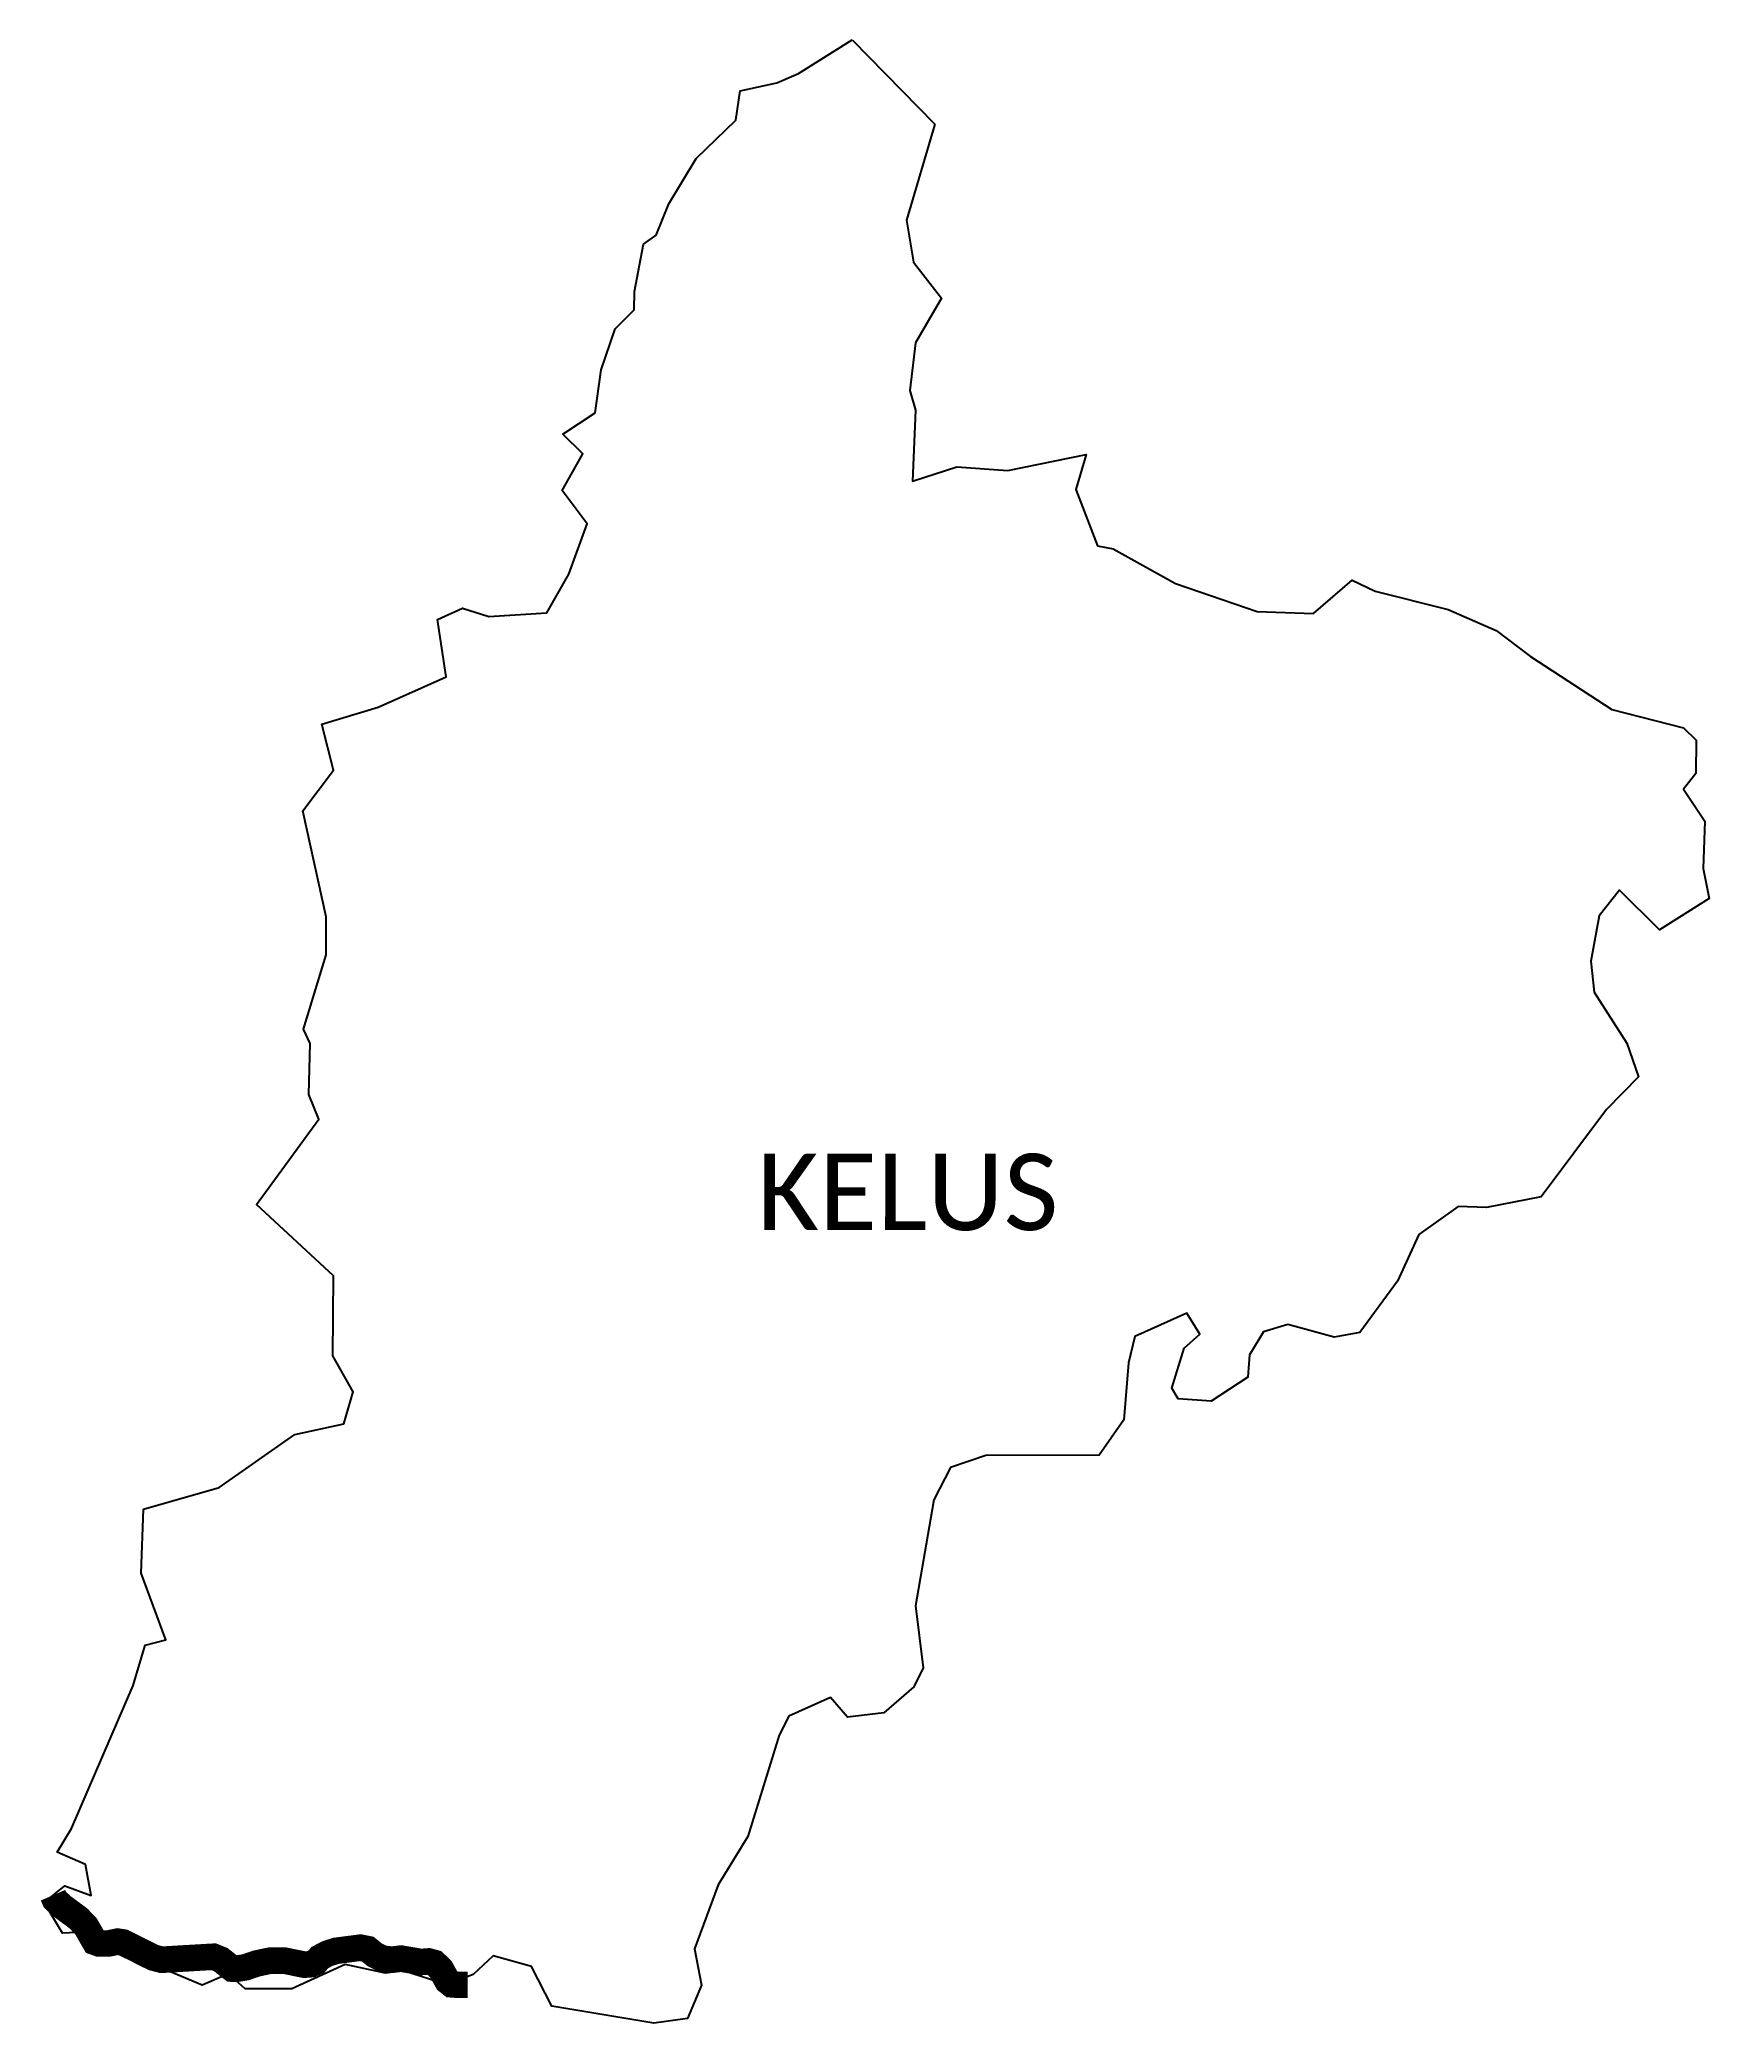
# Model space of a CAD drawing. Header units: metres. Extents: x 347829 to 350968, y 1759430 to 1763161.
import ezdxf

# ---------------------------------------------------------------- set-up
doc = ezdxf.new("R2010")
doc.units = ezdxf.units.M
doc.layers.add('NATURALLY PROTECTED', color=3, linetype='Continuous')
doc.layers.add('VILLAGE NAME', color=250, linetype='Continuous')

msp = doc.modelspace()

# ---------------------------------------------------------------- linework, layer by layer
at = {"color": 3}
for points in [[(349511.7, 1763002.2), (349458.6, 1762821.9), (349471.6, 1762742.6), (349524.4, 1762675.1), (349475.6, 1762590.8), (349464.6, 1762501.6), (349475.2, 1762464.4), (349469.6, 1762330.7), (349552.9, 1762357.7), (349648.9, 1762351.3), (349796.5, 1762381.4), (349777.1, 1762315.3), (349817.5, 1762209.2), (349847.4, 1762203.5), (349964.4, 1762138.4), (350117.9, 1762085.9), (350223.7, 1762081.8), (350296.3, 1762144.9), (350339.7, 1762123.9), (350477.2, 1762089.6), (350567.3, 1762049.8), (350632, 1762001.1), (350784.6, 1761901.6), (350919.2, 1761867.1), (350943.2, 1761844), (350942.9, 1761780.9), (350919.4, 1761751.8), (350959.5, 1761691.5), (350956.6, 1761602.4), (350967.9, 1761546.1), (350874, 1761487.1), (350799.4, 1761562), (350761.1, 1761513.7), (350745.3, 1761428), (350751.3, 1761370), (350812.7, 1761274.2), (350835.1, 1761210.4), (350774.4, 1761148.9), (350651.6, 1760985), (350549.2, 1760965), (350495.5, 1760967), (350422, 1760913.8), (350381.8, 1760826.2), (350310.6, 1760729.8), (350262.8, 1760720.8), (350175.8, 1760745), (350129.9, 1760731), (350103.4, 1760687.8), (350100.1, 1760645.7), (350031.6, 1760600.9), (349969.1, 1760605.2), (349957.5, 1760625.2), (349980.5, 1760700.3), (350010.1, 1760726.9), (349985.7, 1760766), (349888, 1760722.3), (349876.1, 1760672.5), (349867.2, 1760565.3), (349821.1, 1760499.1), (349607.9, 1760498.3), (349541.1, 1760476.1), (349509.8, 1760414.8), (349475.3, 1760215.4), (349490.2, 1760098.9), (349472.1, 1760063.4), (349415.9, 1760014.3), (349347.4, 1760006.5), (349315.8, 1760043.3), (349237.5, 1760007.9), (349219.2, 1759972.2), (349160.3, 1759781.7), (349104.5, 1759691.1), (349059.7, 1759570.5), (349073, 1759502.1), (349046.7, 1759439.3), (348983.8, 1759430.5), (348791.8, 1759462.7), (348753.6, 1759537.1), (348681.6, 1759557.2), (348644.1, 1759522.3), (348595.1, 1759502.7), (348513.1, 1759529.4), (348479.3, 1759524.9), (348403.5, 1759541.1), (348303.2, 1759495.3), (348215.1, 1759495.3), (348183.6, 1759523.6), (348134.4, 1759502.2), (347898, 1759601.1), (347871.7, 1759600.3), (347837, 1759657.9), (347876.3, 1759689.2), (347925.8, 1759670.7), (347914.9, 1759729), (347861.7, 1759752.1), (347888.7, 1759797), (348004.6, 1760066), (348027.4, 1760142), (348065.9, 1760151.8), (348019.5, 1760277.4), (348023.8, 1760397.6), (348166.2, 1760438.5), (348308.3, 1760537.9), (348400.5, 1760558.2), (348418.5, 1760618.3), (348380.3, 1760686.1), (348381.1, 1760836.6), (348236.2, 1760970.4), (348353.6, 1761130.7), (348335.1, 1761177.5), (348337.2, 1761273.5), (348324.8, 1761300.3), (348367.6, 1761440.2), (348367.8, 1761511.4), (348323.8, 1761710.6), (348381.2, 1761787.6), (348359.3, 1761874), (348465, 1761905.8), (348593.1, 1761963), (348576.6, 1762070.5), (348624.1, 1762091.9), (348673.6, 1762076.2), (348782.4, 1762083), (348823.7, 1762156.1), (348858.5, 1762250.9), (348811.3, 1762313.4), (348849.8, 1762382.5), (348812.5, 1762419.3), (348873.3, 1762459.2), (348884.4, 1762540.3), (348910.8, 1762617.4), (348946.7, 1762653.2), (348946.9, 1762687.6), (348964.2, 1762776.8), (348987.7, 1762793.6), (349011.7, 1762852.4), (349063.3, 1762937.5), (349137.6, 1763010), (349146.1, 1763065.3), (349214.9, 1763080.3), (349255.6, 1763097.8), (349356.4, 1763161.3)], [(349356.4, 1763161.3), (349511.7, 1763002.2)]]:
    msp.add_lwpolyline(points, dxfattribs=at)
at = {"layer": 'NATURALLY PROTECTED', "color": 116, "true_color": 0x136734, "const_width": 50, "flags": 128}
msp.add_lwpolyline([(347853.9, 1759671.4), (347857.4, 1759663.3), (347870.9, 1759650.6), (347901.4, 1759628), (347916.1, 1759612.6), (347922.2, 1759602), (347929.3, 1759589.5), (347932.8, 1759583.5), (347940.8, 1759580.6), (347958, 1759580.6), (347975.3, 1759584.1), (347985.9, 1759582.5), (348000.3, 1759575.3), (348012, 1759569.5), (348018.3, 1759566.3), (348028.6, 1759561.1), (348042.8, 1759554.1), (348058.3, 1759550), (348090.2, 1759551.9), (348134.5, 1759554.5), (348155.9, 1759555.7), (348169.3, 1759550.3), (348183.1, 1759539.4), (348190.8, 1759533.4), (348199, 1759533.1), (348216.3, 1759536), (348236.3, 1759542.9), (348262.6, 1759548.5), (348288.7, 1759548.5), (348309.6, 1759544.2), (348326.4, 1759540.8), (348338.6, 1759541.6), (348348.9, 1759546.3), (348355.8, 1759554.3), (348370.7, 1759562), (348386.1, 1759566.8), (348408.3, 1759569.7), (348431.8, 1759572.8), (348445.7, 1759570), (348458.7, 1759559.4), (348473.3, 1759552.2), (348491.1, 1759550.1), (348508.1, 1759552.2), (348525.1, 1759549.3), (348545.5, 1759545.8), (348560, 1759546.9), (348571.2, 1759543.9), (348583.1, 1759532.3), (348592.1, 1759516.1), (348595.5, 1759510), (348603.3, 1759503.9), (348615, 1759502.9), (348633.3, 1759502.9)], dxfattribs=at)

# ---------------------------------------------------------------- texts
at = {"layer": 'VILLAGE NAME', "insert": (349177.7, 1761066.1), "char_height": 143.7, "attachment_point": 1, "rotation": 359.9793}
msp.add_mtext_dynamic_manual_height_columns('{\\fCalibri|b0|i0|c0|p34;KELUS}', width=1418, gutter_width=718.5, heights=[0], dxfattribs=at)

doc.saveas('drawing.dxf')
